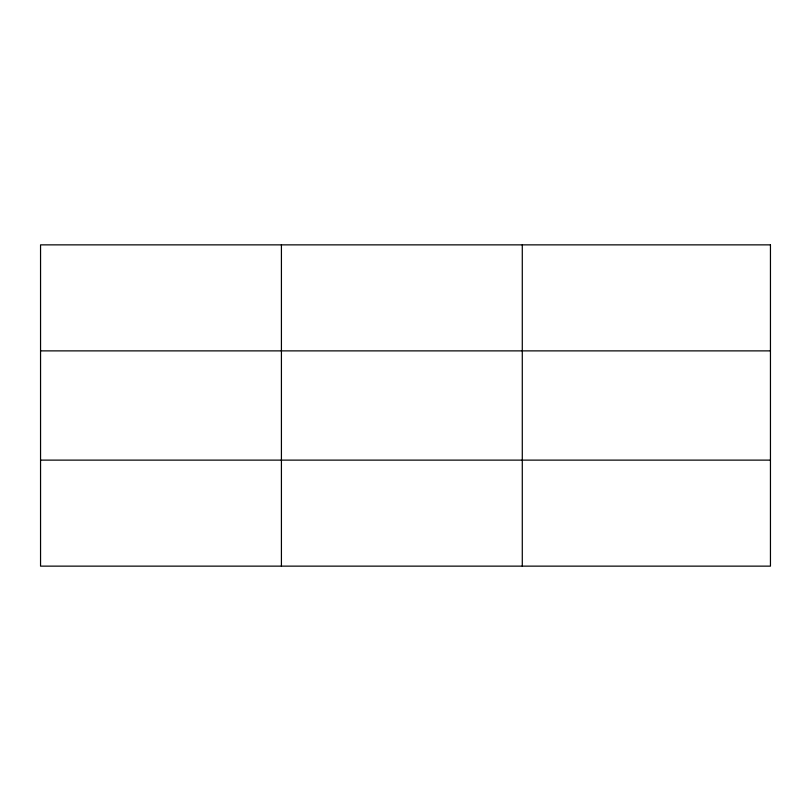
<?xml version="1.0" encoding="UTF-8"?>
<svg xmlns="http://www.w3.org/2000/svg" width="811" height="811" viewBox="0 0 811 811"><rect width="100%" height="100%" fill="white"/><g stroke="black" fill="none" stroke-linecap="round" stroke-linejoin="round"><path stroke-width="1.22" d="M281.417 244.861L281.417 566.139M522.284 244.861L522.284 566.139M40.55 350.879L770.45 350.879M40.55 460.121L770.45 460.121M770.45 244.861L770.45 566.139L40.55 566.139L40.55 244.861L770.45 244.861"/></g></svg>
